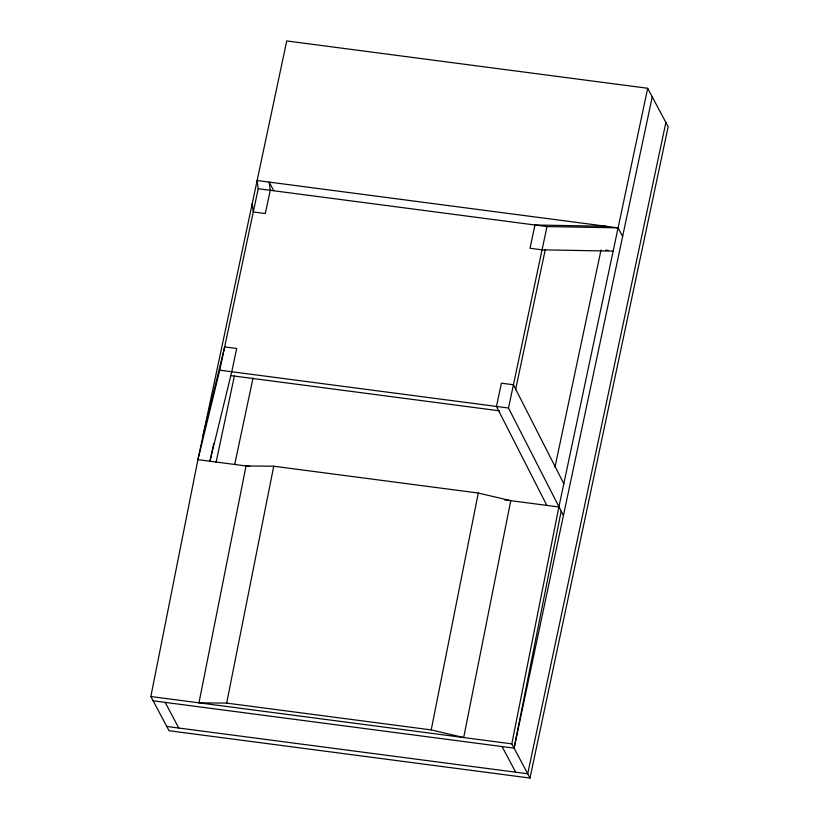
<?xml version="1.0" encoding="UTF-8"?>
<svg xmlns="http://www.w3.org/2000/svg" width="819" height="819" viewBox="0 0 819 819"><rect width="100%" height="100%" fill="white"/><g stroke="black" fill="none" stroke-linecap="round" stroke-linejoin="round"><path stroke-width="1.23" d="M150.85 696.529L197.922 459.643L286.732 40.95L647.696 88.278L668.15 126.74L529.995 778.05L169.031 730.722L150.85 696.529L511.814 743.857L529.995 778.05M226.668 703.101L273.73 466.216L478.286 493.038L510.759 500.665L463.687 737.55L431.214 729.913L226.668 703.101L198.976 702.845L246.048 465.96L273.73 466.216M431.214 729.913L478.286 493.038M511.814 743.857L558.886 506.971L647.696 88.278M153.122 700.808L514.086 748.136L561.158 511.251M249.846 466.451L197.922 459.643L219.727 370.168L258.21 188.718L257.125 180.518L618.089 227.846L622.635 236.394M213.667 443.703L209.951 461.23L231.757 371.744L236.691 348.484L224.662 346.908L202.856 436.384M216.073 462.366L234.408 375.89M234.746 464.25L253.04 377.999M563.431 515.52L508.497 408.026L546.99 226.576L618.089 227.846M515.55 389.783L545.28 249.621M554.965 467.158L601.033 249.979M514.086 748.136L652.241 96.826M665.878 122.471L527.723 773.781L166.759 726.453M606.06 226.269L534.95 225L530.016 248.259L542.055 249.836L613.155 251.105M258.21 188.718L546.99 226.576M605.937 250.153L608.343 250.471M219.727 370.168L508.497 408.026M230.866 375.604L499.365 410.81M504.422 499.836L558.886 506.971M273.71 190.643L269.164 182.094L270.25 190.295L265.315 213.554L253.276 211.978L252.191 203.777M502.057 746.559L515.683 772.194M165.151 702.385L178.788 728.03M563.82 483.712L513.431 384.766L501.402 383.19L496.468 406.449L546.846 505.395"/></g></svg>
